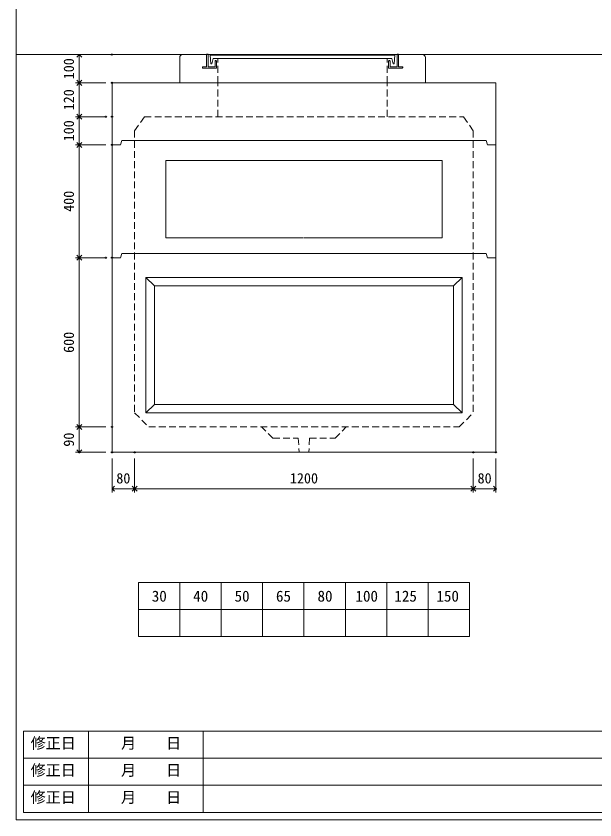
# Model space of a CAD drawing. Units: millimetres, scale not verified. Extents: x -6420 to 6420, y -3088 to 3088.
# Drawn here: x -1740 to 311, y -2612 to 238 of the extents above; entities that cross this region are included whole.
import ezdxf
from ezdxf.enums import TextEntityAlignment as Align

# ---------------------------------------------------------------- set-up
doc = ezdxf.new("R2010")
doc.units = ezdxf.units.MM
doc.header["$LTSCALE"] = 20
doc.header["$PDMODE"] = 32
doc.header["$PDSIZE"] = 4
doc.linetypes.add('DASHED1', pattern=[1.8, 1.2, -0.6])
doc.linetypes.add('USER2', pattern=[50.8, 31.75, -6.35, 6.35, -6.35])
doc.layers.add('0-1_Defpoints', color=7, linetype='Continuous')
for name, color, linetype, lineweight in [('0-2_waku', 7, 'Continuous', 18), ('0-3_gaikei', 7, 'Continuous', 18), ('0-4_kakure', 7, 'DASHED1', 5), ('0-5_sunpou', 7, 'Continuous', 5), ('0-8_uchigawa', 6, 'Continuous', 18), ('0-A_futa', 3, 'Continuous', 18), ('0-B_GL', 4, 'Continuous', 18), ('0-D_文字１', 7, 'Continuous', 18), ('1-2_uchigawa2', 6, 'USER2', 18)]:
    doc.layers.add(name, color=color, linetype=linetype, lineweight=lineweight)
doc.styles.add('ＭＳ ゴシック', font='')
doc.styles.get('ＭＳ ゴシック').set_extended_font_data('MS Gothic')

# ---------------------------------------------------------------- blocks, each defined once
blk = doc.blocks.new('_Open90')
at = {"layer": '0-5_sunpou'}
blk.add_line((0, 0), (-1, 0), dxfattribs=at)
blk.add_lwpolyline([(-0.5, 0.5), (0, 0), (-0.5, -0.5)], dxfattribs=at)
blk = doc.blocks.new('D48')
at = {"layer": '0-1_Defpoints'}
for p in [(1182.41, 2640.17), (1067.22, 2540.17), (1183.24, 2540.17)]:
    blk.add_point(p, dxfattribs=at)
at = {"layer": '0-5_sunpou'}
for p, q in [((1160.41, 2640.17), (1054.22, 2640.17)), ((1067.22, 2622.17), (1067.22, 2558.17)), ((1161.24, 2540.17), (1054.22, 2540.17))]:
    blk.add_line(p, q, dxfattribs=at)
at = {"layer": '0-5_sunpou', "xscale": 18, "yscale": 18}
for p, rotation in [((1067.22, 2640.17), 90), ((1067.22, 2540.17), 270)]:
    blk.add_blockref('_Open90', p, dxfattribs=dict(at, rotation=rotation))
at = {"layer": '0-5_sunpou', "style": 'ＭＳ ゴシック'}
blk.add_text('100', height=36.66, rotation=90, dxfattribs=at).set_placement((1059.22, 2552.67), align=Align.BOTTOM_LEFT)
blk = doc.blocks.new('D49')
at = {"layer": '0-1_Defpoints'}
for p in [(1183.24, 2540.17), (1067.22, 2420.17), (1183.24, 2420.17)]:
    blk.add_point(p, dxfattribs=at)
at = {"layer": '0-5_sunpou'}
for p, q in [((1161.24, 2540.17), (1054.22, 2540.17)), ((1067.22, 2522.17), (1067.22, 2438.17)), ((1161.24, 2420.17), (1054.22, 2420.17))]:
    blk.add_line(p, q, dxfattribs=at)
at = {"layer": '0-5_sunpou', "xscale": 18, "yscale": 18}
for p, rotation in [((1067.22, 2540.17), 90), ((1067.22, 2420.17), 270)]:
    blk.add_blockref('_Open90', p, dxfattribs=dict(at, rotation=rotation))
at = {"layer": '0-5_sunpou', "style": 'ＭＳ ゴシック'}
blk.add_text('120', height=36.66, rotation=90, dxfattribs=at).set_placement((1059.22, 2442.67), align=Align.BOTTOM_LEFT)
blk = doc.blocks.new('D50')
at = {"layer": '0-1_Defpoints'}
for p in [(1183.24, 1920.17), (1067.22, 1320.17), (1183.24, 1320.17)]:
    blk.add_point(p, dxfattribs=at)
at = {"layer": '0-5_sunpou'}
for p, q in [((1161.24, 1920.17), (1054.22, 1920.17)), ((1067.22, 1902.17), (1067.22, 1338.17)), ((1161.24, 1320.17), (1054.22, 1320.17))]:
    blk.add_line(p, q, dxfattribs=at)
at = {"layer": '0-5_sunpou', "xscale": 18, "yscale": 18}
for p, rotation in [((1067.22, 1920.17), 90), ((1067.22, 1320.17), 270)]:
    blk.add_blockref('_Open90', p, dxfattribs=dict(at, rotation=rotation))
at = {"layer": '0-5_sunpou', "style": 'ＭＳ ゴシック'}
blk.add_text('600', height=36.66, rotation=90, dxfattribs=at).set_placement((1059.22, 1582.67), align=Align.BOTTOM_LEFT)
blk = doc.blocks.new('D51')
at = {"layer": '0-1_Defpoints'}
for p in [(1183.24, 1320.17), (1067.22, 1230.17), (1183.24, 1230.17)]:
    blk.add_point(p, dxfattribs=at)
at = {"layer": '0-5_sunpou'}
for p, q in [((1161.24, 1320.17), (1054.22, 1320.17)), ((1067.22, 1302.17), (1067.22, 1248.17)), ((1161.24, 1230.17), (1054.22, 1230.17))]:
    blk.add_line(p, q, dxfattribs=at)
at = {"layer": '0-5_sunpou', "xscale": 18, "yscale": 18}
for p, rotation in [((1067.22, 1320.17), 90), ((1067.22, 1230.17), 270)]:
    blk.add_blockref('_Open90', p, dxfattribs=dict(at, rotation=rotation))
at = {"layer": '0-5_sunpou', "style": 'ＭＳ ゴシック'}
blk.add_text('90', height=36.66, rotation=90, dxfattribs=at).set_placement((1059.22, 1250.17), align=Align.BOTTOM_LEFT)
blk = doc.blocks.new('D52')
at = {"layer": '0-1_Defpoints'}
for p in [(1183.24, 1230.17), (1263.24, 1230.17), (1263.24, 1100.84)]:
    blk.add_point(p, dxfattribs=at)
at = {"layer": '0-5_sunpou'}
for p, q in [((1183.24, 1208.17), (1183.24, 1087.84)), ((1263.24, 1208.17), (1263.24, 1087.84)), ((1201.24, 1100.84), (1245.24, 1100.84))]:
    blk.add_line(p, q, dxfattribs=at)
at = {"layer": '0-5_sunpou', "xscale": 18, "yscale": 18, "rotation": 180}
blk.add_blockref('_Open90', (1183.24, 1100.84), dxfattribs=at)
at = {"layer": '0-5_sunpou', "xscale": 18, "yscale": 18}
blk.add_blockref('_Open90', (1263.24, 1100.84), dxfattribs=at)
at = {"layer": '0-5_sunpou', "style": 'ＭＳ ゴシック'}
blk.add_text('80', height=36.66, dxfattribs=at).set_placement((1198.24, 1108.84), align=Align.BOTTOM_LEFT)
blk = doc.blocks.new('D53')
at = {"layer": '0-1_Defpoints'}
for p in [(1263.24, 1230.17), (2463.24, 1230.17), (2463.24, 1100.84)]:
    blk.add_point(p, dxfattribs=at)
at = {"layer": '0-5_sunpou'}
for p, q in [((1263.24, 1208.17), (1263.24, 1087.84)), ((2463.24, 1208.17), (2463.24, 1087.84)), ((1281.24, 1100.84), (2445.24, 1100.84))]:
    blk.add_line(p, q, dxfattribs=at)
at = {"layer": '0-5_sunpou', "xscale": 18, "yscale": 18, "rotation": 180}
blk.add_blockref('_Open90', (1263.24, 1100.84), dxfattribs=at)
at = {"layer": '0-5_sunpou', "xscale": 18, "yscale": 18}
blk.add_blockref('_Open90', (2463.24, 1100.84), dxfattribs=at)
at = {"layer": '0-5_sunpou', "style": 'ＭＳ ゴシック'}
blk.add_text('1200', height=36.66, dxfattribs=at).set_placement((1813.24, 1108.84), align=Align.BOTTOM_LEFT)
blk = doc.blocks.new('D54')
at = {"layer": '0-1_Defpoints'}
for p in [(2463.24, 1230.17), (2543.24, 1230.17), (2543.24, 1100.84)]:
    blk.add_point(p, dxfattribs=at)
at = {"layer": '0-5_sunpou'}
for p, q in [((2463.24, 1208.17), (2463.24, 1087.84)), ((2543.24, 1208.17), (2543.24, 1087.84)), ((2481.24, 1100.84), (2525.24, 1100.84))]:
    blk.add_line(p, q, dxfattribs=at)
at = {"layer": '0-5_sunpou', "xscale": 18, "yscale": 18, "rotation": 180}
blk.add_blockref('_Open90', (2463.24, 1100.84), dxfattribs=at)
at = {"layer": '0-5_sunpou', "xscale": 18, "yscale": 18}
blk.add_blockref('_Open90', (2543.24, 1100.84), dxfattribs=at)
at = {"layer": '0-5_sunpou', "style": 'ＭＳ ゴシック'}
blk.add_text('80', height=36.66, dxfattribs=at).set_placement((2478.24, 1108.84), align=Align.BOTTOM_LEFT)
blk = doc.blocks.new('D72')
at = {"layer": '0-1_Defpoints'}
for p in [(1161.24, 2420.17), (1067.22, 2320.17), (1183.24, 2320.17)]:
    blk.add_point(p, dxfattribs=at)
at = {"layer": '0-5_sunpou'}
for p, q in [((1139.24, 2420.17), (1054.22, 2420.17)), ((1067.22, 2402.17), (1067.22, 2338.17)), ((1161.24, 2320.17), (1054.22, 2320.17))]:
    blk.add_line(p, q, dxfattribs=at)
at = {"layer": '0-5_sunpou', "xscale": 18, "yscale": 18}
for p, rotation in [((1067.22, 2420.17), 90), ((1067.22, 2320.17), 270)]:
    blk.add_blockref('_Open90', p, dxfattribs=dict(at, rotation=rotation))
at = {"layer": '0-5_sunpou', "style": 'ＭＳ ゴシック'}
blk.add_text('100', height=36.66, rotation=90, dxfattribs=at).set_placement((1059.22, 2332.67), align=Align.BOTTOM_LEFT)
blk = doc.blocks.new('D73')
at = {"layer": '0-1_Defpoints'}
for p in [(1183.24, 2320.17), (1067.22, 1920.17), (1161.24, 1920.17)]:
    blk.add_point(p, dxfattribs=at)
at = {"layer": '0-5_sunpou'}
for p, q in [((1161.24, 2320.17), (1054.22, 2320.17)), ((1067.22, 2302.17), (1067.22, 1938.17)), ((1139.24, 1920.17), (1054.22, 1920.17))]:
    blk.add_line(p, q, dxfattribs=at)
at = {"layer": '0-5_sunpou', "xscale": 18, "yscale": 18}
for p, rotation in [((1067.22, 2320.17), 90), ((1067.22, 1920.17), 270)]:
    blk.add_blockref('_Open90', p, dxfattribs=dict(at, rotation=rotation))
at = {"layer": '0-5_sunpou', "style": 'ＭＳ ゴシック'}
blk.add_text('400', height=36.66, rotation=90, dxfattribs=at).set_placement((1059.22, 2082.67), align=Align.BOTTOM_LEFT)

msp = doc.modelspace()

# ---------------------------------------------------------------- linework, layer by layer
at = {"layer": '0-2_waku'}
for p, q in [((-1740.25, 3087.55), (-1740.25, -2612.45)), ((-1306.91, -1770.11), (-1306.91, -1962.11)), ((-1306.91, -1770.11), (-1306.91, -1962.11)), ((-1306.91, -1770.11), (-1306.91, -1962.11)), ((-1306.91, -1770.11), (-1306.91, -1962.11)), ((-1306.91, -1770.11), (-133.58, -1770.11)), ((-1160.25, -1770.11), (-1160.25, -1962.11)), ((-1013.58, -1770.11), (-1013.58, -1962.11)), ((-1013.58, -1770.11), (-1013.58, -1962.11)), ((-866.91, -1770.11), (-866.91, -1962.11)), ((-720.25, -1770.11), (-720.25, -1962.11)), ((-573.58, -1770.11), (-573.58, -1962.11)), ((-426.91, -1770.11), (-426.91, -1962.11)), ((-280.25, -1770.11), (-280.25, -1962.11)), ((-133.58, -1770.11), (-133.58, -1962.11)), ((-1306.91, -1866.11), (-133.58, -1866.11)), ((-1306.91, -1962.11), (-133.58, -1962.11)), ((-1306.91, -1962.11), (-133.58, -1962.11)), ((-1713.58, -2297.78), (-1713.58, -2585.78)), ((-1713.58, -2297.78), (-1713.58, -2585.78)), ((-1713.58, -2297.78), (-1713.58, -2585.78)), ((-1713.58, -2297.78), (990.42, -2297.78)), ((-1483.58, -2297.78), (-1483.58, -2585.78)), ((-1076.91, -2297.78), (-1076.91, -2585.78)), ((-1076.91, -2297.78), (-1076.91, -2585.78)), ((-1713.58, -2393.78), (990.42, -2393.78)), ((-1713.58, -2489.78), (606.42, -2489.78)), ((-1713.58, -2585.78), (990.42, -2585.78)), ((-1740.25, -2612.45), (6419.75, -2612.45))]:
    msp.add_line(p, q, dxfattribs=at)
at = {"layer": '0-3_gaikei'}
for p, q in [((-1160.25, 0.89), (-1160.25, 90.89)), ((-1150.25, 100.89), (-1065.25, 100.89)), ((-385.25, 100.89), (-300.25, 100.89)), ((-290.25, 0.89), (-290.25, 90.89)), ((-1400.25, 0.89), (-40.25, 0.89)), ((-1400.25, 0.89), (-1400.25, -1309.11)), ((-40.25, 0.89), (-40.25, -1309.11)), ((-1370.25, -219.11), (-1400.25, -219.11)), ((-1370.25, -219.11), (-1400.25, -219.11)), ((-1370.25, -219.11), (-1400.25, -219.11)), ((-1370.25, -219.11), (-1365.25, -204.11)), ((-1365.25, -204.11), (-75.25, -204.11)), ((-70.25, -219.11), (-75.25, -204.11)), ((-40.25, -219.11), (-70.25, -219.11)), ((-1370.25, -619.11), (-1400.25, -619.11)), ((-1370.25, -619.11), (-1365.25, -604.11)), ((-1365.25, -604.11), (-75.25, -604.11)), ((-70.25, -619.11), (-75.25, -604.11)), ((-40.25, -619.11), (-70.25, -619.11)), ((-40.25, -1309.11), (-1400.25, -1309.11))]:
    msp.add_line(p, q, dxfattribs=at)
for centre, radius, start, end in [((-1150.83, 91.47), 9.44, 86.47383, 183.52617), ((-299.92, 91.22), 9.68, 358.04251, 91.95749)]:
    msp.add_arc(centre, radius, start, end, dxfattribs=at)
at = {"layer": '0-4_kakure'}
for p, q in [((-1025.25, 0.89), (-1025.25, 87.39)), ((-425.25, 0.89), (-425.25, 87.39)), ((-1025.25, -119.11), (-1025.25, 0.89)), ((-425.25, -119.11), (-425.25, 0.89)), ((-1320.25, -169.11), (-1285.25, -119.11)), ((-1285.25, -119.11), (-155.25, -119.11)), ((-120.25, -169.11), (-155.25, -119.11)), ((-1320.25, -169.11), (-1320.25, -1169.11)), ((-120.25, -169.11), (-120.25, -1169.11)), ((-1320.25, -1169.11), (-1270.25, -1219.11)), ((-170.25, -1219.11), (-120.25, -1169.11)), ((-1270.25, -1219.11), (-170.25, -1219.11)), ((-830.25, -1259.11), (-870.25, -1219.11)), ((-830.25, -1259.11), (-740.25, -1259.11)), ((-740.25, -1259.11), (-737.75, -1309.11)), ((-700.25, -1259.11), (-702.75, -1309.11))]:
    msp.add_line(p, q, dxfattribs=at)
msp.add_lwpolyline([(-700.25, -1259.11), (-610.25, -1259.11), (-570.25, -1219.11)], dxfattribs=at)
at = {"layer": '0-8_uchigawa'}
for p, q in [((-1280.25, -689.11), (-160.25, -689.11)), ((-1280.25, -689.11), (-1280.25, -1169.11)), ((-1280.25, -689.11), (-1250.25, -719.11)), ((-160.25, -689.11), (-190.25, -719.11)), ((-160.25, -1169.11), (-160.25, -689.11)), ((-1250.25, -719.11), (-190.25, -719.11)), ((-1250.25, -719.11), (-1250.25, -1139.11)), ((-190.25, -1139.11), (-190.25, -719.11)), ((-1280.25, -1169.11), (-1250.25, -1139.11)), ((-1250.25, -1139.11), (-190.25, -1139.11)), ((-160.25, -1169.11), (-190.25, -1139.11)), ((-1280.25, -1169.11), (-160.25, -1169.11))]:
    msp.add_line(p, q, dxfattribs=at)
at = {"layer": '0-A_futa'}
for p, q in [((-1065.25, 100.89), (-1065.25, 57.89)), ((-1063.25, 102.89), (-1060.25, 102.89)), ((-1060.25, 102.89), (-1060.25, 57.89)), ((-1052.44, 98.39), (-398.11, 98.39)), ((-1052.44, 98.39), (-1049.95, 68.39)), ((-1041.92, 87.39), (-1046.24, 68.39)), ((-1041.92, 87.39), (-408.58, 87.39)), ((-408.58, 87.39), (-404.27, 68.39)), ((-398.11, 98.39), (-400.36, 68.39)), ((-390.25, 102.89), (-387.25, 102.89)), ((-385.25, 100.89), (-385.25, 57.89)), ((-1078.25, 57.89), (-1065.25, 57.89)), ((-1060.25, 57.89), (-1035.25, 57.89)), ((-1049.95, 68.39), (-1046.24, 68.39)), ((-1035.25, 77.89), (-1035.25, 57.89)), ((-1033.25, 79.89), (-1032.25, 79.89)), ((-1030.25, 77.89), (-1030.25, 52.89)), ((-420.25, 77.89), (-420.25, 52.89)), ((-417.25, 79.89), (-418.25, 79.89)), ((-415.25, 77.89), (-415.25, 57.89)), ((-400.36, 68.39), (-404.27, 68.39)), ((-372.25, 57.89), (-385.25, 57.89)), ((-1080.25, 55.89), (-1080.25, 54.89)), ((-1030.25, 52.89), (-1078.25, 52.89)), ((-420.25, 52.89), (-372.25, 52.89)), ((-370.25, 55.89), (-370.25, 54.89))]:
    msp.add_line(p, q, dxfattribs=at)
msp.add_lwpolyline([(-390.25, 102.89), (-390.25, 57.89), (-415.25, 57.89)], dxfattribs=at)
for centre, start, end in [((-1063.25, 100.89), 90, 180), ((-387.25, 100.89), 0, 90), ((-1078.25, 55.89), 90, 180), ((-1033.25, 77.89), 90, 180), ((-1032.25, 77.89), 0, 90), ((-418.25, 77.89), 90, 180), ((-417.25, 77.89), 0, 90), ((-372.25, 55.89), 0, 90), ((-1078.25, 54.89), 180, 270), ((-372.25, 54.89), 270, 0)]:
    msp.add_arc(centre, 2, start, end, dxfattribs=at)
at = {"layer": '0-B_GL'}
msp.add_line((-1740.25, 100.89), (6419.75, 100.89), dxfattribs=at)
at = {"layer": '1-2_uchigawa2'}
for p, q in [((-1210.25, -274.12), (-720.25, -274.12)), ((-1210.25, -274.12), (-1210.25, -549.11)), ((-230.25, -274.12), (-720.25, -274.12)), ((-230.25, -274.12), (-230.25, -549.11)), ((-1210.25, -549.11), (-721.49, -549.11)), ((-230.25, -549.11), (-719, -549.11))]:
    msp.add_line(p, q, dxfattribs=at)

# ---------------------------------------------------------------- block references
at = {"layer": '0-5_sunpou'}
for name in ['D48', 'D49', 'D72', 'D73', 'D50', 'D51', 'D52', 'D53', 'D54']:
    msp.add_blockref(name, (-2583.48, -2539.28), dxfattribs=at)

# ---------------------------------------------------------------- texts
at = {"layer": '0-D_文字１', "style": 'ＭＳ ゴシック'}
for s, p in [('30', (-1259.53, -1850.28)), ('40', (-1112.86, -1850.28)), ('50', (-966.2, -1850.28)), ('65', (-819.53, -1850.28)), ('80', (-672.32, -1850.28)), ('100', (-537.82, -1850.28)), ('125', (-399.97, -1850.28)), ('150', (-250.95, -1850.28)), ('修正日', (-1688.71, -2371.5)), ('\u3000\u3000月\u3000\u3000日', (-1475.18, -2371.5)), ('修正日', (-1688.71, -2467.5)), ('\u3000\u3000月\u3000\u3000日', (-1475.18, -2467.5)), ('修正日', (-1688.71, -2563.5)), ('\u3000\u3000月\u3000\u3000日', (-1475.18, -2563.5))]:
    msp.add_text(s, height=39.1, dxfattribs=at).set_placement(p, align=Align.BOTTOM_LEFT)

doc.saveas('drawing.dxf')
